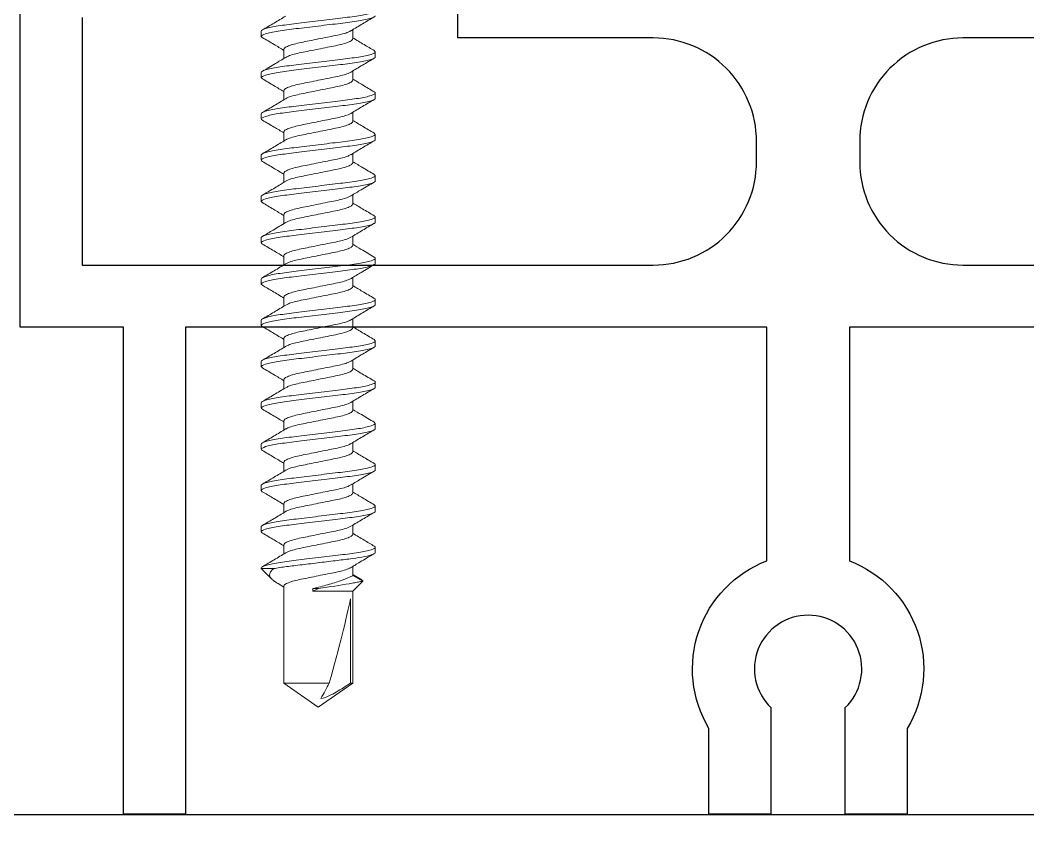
# Model space of a CAD drawing. Extents: x 0 to 79.8, y 0 to 38.2.
# Drawn here: x 9.63 to 10.85, y 28.57 to 29.567 of the extents above; entities that cross this region are included whole.
import ezdxf

# ---------------------------------------------------------------- set-up
doc = ezdxf.new("R2010")
doc.units = 0
doc.header["$MEASUREMENT"] = 0
doc.linetypes.add('SLD-Solid', pattern=[0])
doc.layers.get('0').update_dxf_attribs({"linetype": 'CONTINUOUS'})
for name, color, linetype in [('DIM', 4, 'CONTINUOUS'), ('SILL-PAN', 7, 'CONTINUOUS'), ('TEXT', 7, 'CONTINUOUS')]:
    doc.layers.add(name, color=color, linetype=linetype)

# ---------------------------------------------------------------- blocks, each defined once
blk = doc.blocks.new('3774-TRACK_SUPPORT')
at = {"layer": 'TEXT'}
for points in [[(0.424, -0.276), (0.1875, -0.276, 0.414214), (0.0625, -0.401), (0.0625, -0.426, 0.414214), (0.1875, -0.551), (0.879, -0.551)], [(0.754, -0.626), (0.05, -0.626), (0.05, -0.9092, -0.466721), (0.12, -1.1121), (0.12, -1.216), (0.045, -1.216), (0.045, -1.0869, 2.486759), (-0.045, -1.0869), (-0.045, -1.216), (-0.12, -1.216), (-0.12, -1.1121, -0.466721), (-0.05, -0.9092), (-0.05, -0.626), (-0.754, -0.626), (-0.754, -1.216), (-0.829, -1.216), (-0.829, -0.626), (-0.954, -0.626), (-0.954, -0.176)], [(-0.879, -0.251), (-0.879, -0.551), (-0.1875, -0.551, 0.414214), (-0.0625, -0.426), (-0.0625, -0.401, 0.414214), (-0.1875, -0.276), (-0.424, -0.276), (-0.424, -0.176)]]:
    blk.add_lwpolyline(points, format="xyb", dxfattribs=at)
blk = doc.blocks.new('25559')
at = {"color": 7, "linetype": 'SLD-Solid', "lineweight": 15}
for p, q in [((0.2062, 0.069), (0.2048, 0.0678)), ((0.2062, 0.069), (0.2125, 0.069)), ((0.2562, 0.069), (0.2625, 0.069)), ((0.3062, 0.069), (0.3048, 0.0677)), ((0.3062, 0.069), (0.3125, 0.069)), ((0.3562, 0.069), (0.3548, 0.0677)), ((0.3562, 0.069), (0.3625, 0.069)), ((0.4062, 0.069), (0.4125, 0.069)), ((0.4562, 0.069), (0.4625, 0.069)), ((0.5062, 0.069), (0.5125, 0.069)), ((0.5562, 0.069), (0.5548, 0.0678)), ((0.5562, 0.069), (0.5625, 0.069)), ((0.6062, 0.069), (0.6125, 0.069)), ((0.6562, 0.069), (0.6548, 0.0677)), ((0.6562, 0.069), (0.6625, 0.069)), ((0.7062, 0.069), (0.7125, 0.069)), ((0.7562, 0.069), (0.7548, 0.0677)), ((0.7562, 0.069), (0.7625, 0.069)), ((0.8062, 0.069), (0.8125, 0.069)), ((0.8458, 0.0525), (0.8393, 0.0417)), ((0.8474, 0.0537), (0.8405, 0.0417)), ((0.8594, 0.0417), (0.8474, 0.0537)), ((0.1905, 0.0417), (0.1795, 0.0417)), ((0.2405, 0.0417), (0.2295, 0.0417)), ((0.2905, 0.0417), (0.2795, 0.0417)), ((0.3405, 0.0417), (0.3295, 0.0417)), ((0.3905, 0.0417), (0.3795, 0.0417)), ((0.4405, 0.0417), (0.4295, 0.0417)), ((0.4905, 0.0417), (0.4795, 0.0417)), ((0.5405, 0.0417), (0.5295, 0.0417)), ((0.5905, 0.0417), (0.5795, 0.0417)), ((0.6405, 0.0417), (0.6295, 0.0417)), ((0.6905, 0.0417), (0.6795, 0.0417)), ((0.7405, 0.0417), (0.7295, 0.0417)), ((0.7905, 0.0417), (0.7795, 0.0417)), ((0.8405, 0.0417), (0.8294, 0.0417)), ((0.9708, 0.0417), (0.8594, 0.0417)), ((0.8594, -0.0065), (0.8594, 0.0417)), ((0.8688, 0.0389), (0.9708, 0.0389)), ((1, 0), (0.9708, 0.0417)), ((0.9708, 0.0389), (0.9708, 0.0417)), ((0.9708, -0.0417), (0.9708, 0.0132)), ((0.8562, -0.0065), (0.8562, 0.0003)), ((0.9708, -0.0417), (1, 0)), ((0.8594, -0.0065), (0.8562, -0.0065)), ((0.2033, -0.0417), (0.2143, -0.0417)), ((0.2532, -0.0417), (0.2643, -0.0417)), ((0.3032, -0.0417), (0.3143, -0.0417)), ((0.3532, -0.0417), (0.3643, -0.0417)), ((0.4032, -0.0417), (0.4143, -0.0417)), ((0.4532, -0.0417), (0.4643, -0.0417)), ((0.5032, -0.0417), (0.5143, -0.0417)), ((0.5532, -0.0417), (0.5643, -0.0417)), ((0.6032, -0.0417), (0.6143, -0.0417)), ((0.6532, -0.0417), (0.6643, -0.0417)), ((0.7032, -0.0417), (0.7143, -0.0417)), ((0.7532, -0.0417), (0.7643, -0.0417)), ((0.8032, -0.0417), (0.8143, -0.0417)), ((0.8503, -0.0487), (0.8545, -0.0417)), ((0.8532, -0.0417), (0.9708, -0.0417)), ((0.8321, -0.054), (0.8321, -0.069)), ((0.8321, -0.069), (0.8449, -0.0562)), ((0.1875, -0.069), (0.1812, -0.069)), ((0.1889, -0.0678), (0.1875, -0.069)), ((0.2375, -0.069), (0.2312, -0.069)), ((0.2389, -0.0677), (0.2375, -0.069)), ((0.2875, -0.069), (0.2812, -0.069)), ((0.3375, -0.069), (0.3312, -0.069)), ((0.3875, -0.069), (0.3812, -0.069)), ((0.3889, -0.0677), (0.3875, -0.069)), ((0.4375, -0.069), (0.4312, -0.069)), ((0.4875, -0.069), (0.4812, -0.069)), ((0.5375, -0.069), (0.5312, -0.069)), ((0.5389, -0.0678), (0.5375, -0.069)), ((0.5875, -0.069), (0.5812, -0.069)), ((0.5889, -0.0677), (0.5875, -0.069)), ((0.6375, -0.069), (0.6312, -0.069)), ((0.6875, -0.069), (0.6812, -0.069)), ((0.7375, -0.069), (0.7312, -0.069)), ((0.7389, -0.0678), (0.7375, -0.069)), ((0.7875, -0.069), (0.7812, -0.069)), ((0.8321, -0.069), (0.8312, -0.069))]:
    blk.add_line(p, q, dxfattribs=at)
blk.add_ellipse((0.9907, 0), major_axis=(0.143, -0.0411), ratio=0.048755, start_param=1.724549, end_param=2.605956, dxfattribs=at)
for points, knots in [([(0.1812, -0.069), (0.1803, -0.069), (0.1793, -0.0673), (0.1771, -0.0603), (0.1759, -0.055), (0.1744, -0.0453), (0.1739, -0.0418), (0.1729, -0.0345), (0.1725, -0.0308), (0.171, -0.0185), (0.1699, -0.0092), (0.1676, 0.0092), (0.1665, 0.0185), (0.165, 0.0308), (0.1646, 0.0345), (0.1636, 0.0418), (0.1631, 0.0453), (0.1616, 0.055), (0.1604, 0.0603), (0.1582, 0.0673), (0.1572, 0.069), (0.1562, 0.069)], [0, 0, 0, 0, 0.125, 0.125, 0.25, 0.25, 0.3125, 0.3125, 0.375, 0.375, 0.5, 0.5, 0.625, 0.625, 0.6875, 0.6875, 0.75, 0.75, 0.875, 0.875, 1, 1, 1, 1]), ([(0.1875, -0.069), (0.1866, -0.069), (0.1855, -0.0673), (0.1833, -0.0603), (0.1822, -0.055), (0.1806, -0.0453), (0.1801, -0.0418), (0.1792, -0.0345), (0.1787, -0.0308), (0.1772, -0.0185), (0.1761, -0.0092), (0.1739, 0.0092), (0.1728, 0.0185), (0.1713, 0.0308), (0.1708, 0.0345), (0.1699, 0.0418), (0.1694, 0.0453), (0.1678, 0.055), (0.1667, 0.0603), (0.1645, 0.0673), (0.1634, 0.069), (0.1625, 0.069)], [0, 0, 0, 0, 0.125, 0.125, 0.25, 0.25, 0.3125, 0.3125, 0.375, 0.375, 0.5, 0.5, 0.625, 0.625, 0.6875, 0.6875, 0.75, 0.75, 0.875, 0.875, 1, 1, 1, 1]), ([(0.1807, 0.0397), (0.1779, 0.0443), (0.1722, 0.0537), (0.1667, 0.063), (0.1639, 0.0678)], [0, 0, 0, 0, 0.497584, 1, 1, 1, 1]), ([(0.2048, 0.0678), (0.2024, 0.0636), (0.1973, 0.0549), (0.192, 0.0463), (0.1893, 0.0417)], [0, 0, 0, 0, 0.473411, 1, 1, 1, 1]), ([(0.2312, -0.069), (0.2303, -0.069), (0.2293, -0.0673), (0.2271, -0.0603), (0.2259, -0.055), (0.2244, -0.0453), (0.2239, -0.0418), (0.2229, -0.0345), (0.2225, -0.0308), (0.221, -0.0185), (0.2199, -0.0092), (0.2176, 0.0092), (0.2165, 0.0185), (0.215, 0.0308), (0.2146, 0.0345), (0.2136, 0.0418), (0.2131, 0.0453), (0.2116, 0.055), (0.2104, 0.0603), (0.2082, 0.0673), (0.2072, 0.069), (0.2062, 0.069)], [0, 0, 0, 0, 0.125, 0.125, 0.25, 0.25, 0.3125, 0.3125, 0.375, 0.375, 0.5, 0.5, 0.625, 0.625, 0.6875, 0.6875, 0.75, 0.75, 0.875, 0.875, 1, 1, 1, 1]), ([(0.2375, -0.069), (0.2366, -0.069), (0.2355, -0.0673), (0.2333, -0.0603), (0.2322, -0.055), (0.2306, -0.0453), (0.2301, -0.0418), (0.2292, -0.0345), (0.2287, -0.0308), (0.2272, -0.0185), (0.2261, -0.0092), (0.2239, 0.0092), (0.2228, 0.0185), (0.2213, 0.0308), (0.2208, 0.0345), (0.2199, 0.0418), (0.2194, 0.0453), (0.2178, 0.055), (0.2167, 0.0603), (0.2145, 0.0673), (0.2134, 0.069), (0.2125, 0.069)], [0, 0, 0, 0, 0.125, 0.125, 0.25, 0.25, 0.3125, 0.3125, 0.375, 0.375, 0.5, 0.5, 0.625, 0.625, 0.6875, 0.6875, 0.75, 0.75, 0.875, 0.875, 1, 1, 1, 1]), ([(0.2307, 0.0396), (0.2279, 0.0442), (0.2223, 0.0536), (0.2167, 0.063), (0.2139, 0.0678)], [0, 0, 0, 0, 0.497176, 1, 1, 1, 1]), ([(0.2548, 0.0677), (0.252, 0.063), (0.2469, 0.0543), (0.2417, 0.0457), (0.2393, 0.0417)], [0, 0, 0, 0, 0.544096, 1, 1, 1, 1]), ([(0.2562, 0.069), (0.2558, 0.069), (0.2553, 0.069), (0.2548, 0.0677), (0.2548, 0.0677)], [0, 0, 0, 0, 0.980805, 1, 1, 1, 1]), ([(0.2812, -0.069), (0.2803, -0.069), (0.2793, -0.0673), (0.2771, -0.0603), (0.2759, -0.055), (0.2744, -0.0453), (0.2739, -0.0418), (0.2729, -0.0345), (0.2725, -0.0308), (0.271, -0.0185), (0.2699, -0.0092), (0.2676, 0.0092), (0.2665, 0.0185), (0.265, 0.0308), (0.2646, 0.0345), (0.2636, 0.0418), (0.2631, 0.0453), (0.2616, 0.055), (0.2604, 0.0603), (0.2582, 0.0673), (0.2572, 0.069), (0.2562, 0.069)], [0, 0, 0, 0, 0.125, 0.125, 0.25, 0.25, 0.3125, 0.3125, 0.375, 0.375, 0.5, 0.5, 0.625, 0.625, 0.6875, 0.6875, 0.75, 0.75, 0.875, 0.875, 1, 1, 1, 1]), ([(0.2875, -0.069), (0.2866, -0.069), (0.2855, -0.0673), (0.2833, -0.0603), (0.2822, -0.055), (0.2806, -0.0453), (0.2801, -0.0418), (0.2792, -0.0345), (0.2787, -0.0308), (0.2772, -0.0185), (0.2761, -0.0092), (0.2739, 0.0092), (0.2728, 0.0185), (0.2713, 0.0308), (0.2708, 0.0345), (0.2699, 0.0418), (0.2694, 0.0453), (0.2678, 0.055), (0.2667, 0.0603), (0.2645, 0.0673), (0.2634, 0.069), (0.2625, 0.069)], [0, 0, 0, 0, 0.125, 0.125, 0.25, 0.25, 0.3125, 0.3125, 0.375, 0.375, 0.5, 0.5, 0.625, 0.625, 0.6875, 0.6875, 0.75, 0.75, 0.875, 0.875, 1, 1, 1, 1]), ([(0.2808, 0.0395), (0.278, 0.0442), (0.2723, 0.0535), (0.2668, 0.063), (0.264, 0.0677)], [0, 0, 0, 0, 0.497089, 1, 1, 1, 1]), ([(0.3048, 0.0677), (0.302, 0.063), (0.2969, 0.0543), (0.2917, 0.0457), (0.2893, 0.0417)], [0, 0, 0, 0, 0.5454253, 1, 1, 1, 1]), ([(0.3312, -0.069), (0.3303, -0.069), (0.3293, -0.0673), (0.3271, -0.0603), (0.3259, -0.055), (0.3244, -0.0453), (0.3239, -0.0418), (0.3229, -0.0345), (0.3225, -0.0308), (0.321, -0.0185), (0.3199, -0.0092), (0.3176, 0.0092), (0.3165, 0.0185), (0.315, 0.0308), (0.3146, 0.0345), (0.3136, 0.0418), (0.3131, 0.0453), (0.3116, 0.055), (0.3104, 0.0603), (0.3082, 0.0673), (0.3072, 0.069), (0.3062, 0.069)], [0, 0, 0, 0, 0.125, 0.125, 0.25, 0.25, 0.3125, 0.3125, 0.375, 0.375, 0.5, 0.5, 0.625, 0.625, 0.6875, 0.6875, 0.75, 0.75, 0.875, 0.875, 1, 1, 1, 1]), ([(0.3375, -0.069), (0.3366, -0.069), (0.3355, -0.0673), (0.3333, -0.0603), (0.3322, -0.055), (0.3306, -0.0453), (0.3301, -0.0418), (0.3292, -0.0345), (0.3287, -0.0308), (0.3272, -0.0185), (0.3261, -0.0092), (0.3239, 0.0092), (0.3228, 0.0185), (0.3213, 0.0308), (0.3208, 0.0345), (0.3199, 0.0418), (0.3194, 0.0453), (0.3178, 0.055), (0.3167, 0.0603), (0.3145, 0.0673), (0.3134, 0.069), (0.3125, 0.069)], [0, 0, 0, 0, 0.125, 0.125, 0.25, 0.25, 0.3125, 0.3125, 0.375, 0.375, 0.5, 0.5, 0.625, 0.625, 0.6875, 0.6875, 0.75, 0.75, 0.875, 0.875, 1, 1, 1, 1]), ([(0.3308, 0.0396), (0.3279, 0.0442), (0.3223, 0.0535), (0.3168, 0.063), (0.314, 0.0677)], [0, 0, 0, 0, 0.497384, 1, 1, 1, 1]), ([(0.3548, 0.0678), (0.352, 0.063), (0.3469, 0.0543), (0.3417, 0.0457), (0.3393, 0.0417)], [0, 0, 0, 0, 0.541562, 1, 1, 1, 1]), ([(0.3812, -0.069), (0.3803, -0.069), (0.3793, -0.0673), (0.3771, -0.0603), (0.3759, -0.055), (0.3744, -0.0453), (0.3739, -0.0418), (0.3729, -0.0345), (0.3725, -0.0308), (0.371, -0.0185), (0.3699, -0.0092), (0.3676, 0.0092), (0.3665, 0.0185), (0.365, 0.0308), (0.3646, 0.0345), (0.3636, 0.0418), (0.3631, 0.0453), (0.3616, 0.055), (0.3604, 0.0603), (0.3582, 0.0673), (0.3572, 0.069), (0.3562, 0.069)], [0, 0, 0, 0, 0.125, 0.125, 0.25, 0.25, 0.3125, 0.3125, 0.375, 0.375, 0.5, 0.5, 0.625, 0.625, 0.6875, 0.6875, 0.75, 0.75, 0.875, 0.875, 1, 1, 1, 1]), ([(0.3875, -0.069), (0.3866, -0.069), (0.3855, -0.0673), (0.3833, -0.0603), (0.3822, -0.055), (0.3806, -0.0453), (0.3801, -0.0418), (0.3792, -0.0345), (0.3787, -0.0308), (0.3772, -0.0185), (0.3761, -0.0092), (0.3739, 0.0092), (0.3728, 0.0185), (0.3713, 0.0308), (0.3708, 0.0345), (0.3699, 0.0418), (0.3694, 0.0453), (0.3678, 0.055), (0.3667, 0.0603), (0.3645, 0.0673), (0.3634, 0.069), (0.3625, 0.069)], [0, 0, 0, 0, 0.125, 0.125, 0.25, 0.25, 0.3125, 0.3125, 0.375, 0.375, 0.5, 0.5, 0.625, 0.625, 0.6875, 0.6875, 0.75, 0.75, 0.875, 0.875, 1, 1, 1, 1]), ([(0.3807, 0.0396), (0.3782, 0.0437), (0.3726, 0.053), (0.3671, 0.0625), (0.364, 0.0677)], [0, 0, 0, 0, 0.438718, 1, 1, 1, 1]), ([(0.4048, 0.0677), (0.402, 0.063), (0.3969, 0.0543), (0.3917, 0.0456), (0.3893, 0.0417)], [0, 0, 0, 0, 0.545773, 1, 1, 1, 1]), ([(0.4062, 0.069), (0.4058, 0.069), (0.4053, 0.069), (0.4048, 0.0677), (0.4048, 0.0677)], [0, 0, 0, 0, 0.99403, 1, 1, 1, 1]), ([(0.4312, -0.069), (0.4303, -0.069), (0.4293, -0.0673), (0.4271, -0.0603), (0.4259, -0.055), (0.4244, -0.0453), (0.4239, -0.0418), (0.4229, -0.0345), (0.4225, -0.0308), (0.421, -0.0185), (0.4199, -0.0092), (0.4176, 0.0092), (0.4165, 0.0185), (0.415, 0.0308), (0.4146, 0.0345), (0.4136, 0.0418), (0.4131, 0.0453), (0.4116, 0.055), (0.4104, 0.0603), (0.4082, 0.0673), (0.4072, 0.069), (0.4062, 0.069)], [0, 0, 0, 0, 0.125, 0.125, 0.25, 0.25, 0.3125, 0.3125, 0.375, 0.375, 0.5, 0.5, 0.625, 0.625, 0.6875, 0.6875, 0.75, 0.75, 0.875, 0.875, 1, 1, 1, 1]), ([(0.4375, -0.069), (0.4366, -0.069), (0.4355, -0.0673), (0.4333, -0.0603), (0.4322, -0.055), (0.4306, -0.0453), (0.4301, -0.0418), (0.4292, -0.0345), (0.4287, -0.0308), (0.4272, -0.0185), (0.4261, -0.0092), (0.4239, 0.0092), (0.4228, 0.0185), (0.4213, 0.0308), (0.4208, 0.0345), (0.4199, 0.0418), (0.4194, 0.0453), (0.4178, 0.055), (0.4167, 0.0603), (0.4145, 0.0673), (0.4134, 0.069), (0.4125, 0.069)], [0, 0, 0, 0, 0.125, 0.125, 0.25, 0.25, 0.3125, 0.3125, 0.375, 0.375, 0.5, 0.5, 0.625, 0.625, 0.6875, 0.6875, 0.75, 0.75, 0.875, 0.875, 1, 1, 1, 1]), ([(0.4308, 0.0395), (0.428, 0.0442), (0.4223, 0.0536), (0.4167, 0.063), (0.4139, 0.0678)], [0, 0, 0, 0, 0.4970233, 1, 1, 1, 1]), ([(0.4548, 0.0677), (0.4517, 0.0624), (0.4466, 0.0537), (0.4413, 0.0451), (0.4393, 0.0417)], [0, 0, 0, 0, 0.6068336, 1, 1, 1, 1]), ([(0.4562, 0.069), (0.4558, 0.069), (0.4553, 0.069), (0.4548, 0.0677), (0.4548, 0.0677)], [0, 0, 0, 0, 0.992352, 1, 1, 1, 1]), ([(0.4812, -0.069), (0.4803, -0.069), (0.4793, -0.0673), (0.4771, -0.0603), (0.4759, -0.055), (0.4744, -0.0453), (0.4739, -0.0418), (0.4729, -0.0345), (0.4725, -0.0308), (0.471, -0.0185), (0.4699, -0.0092), (0.4676, 0.0092), (0.4665, 0.0185), (0.465, 0.0308), (0.4646, 0.0345), (0.4636, 0.0418), (0.4631, 0.0453), (0.4616, 0.055), (0.4604, 0.0603), (0.4582, 0.0673), (0.4572, 0.069), (0.4562, 0.069)], [0, 0, 0, 0, 0.125, 0.125, 0.25, 0.25, 0.3125, 0.3125, 0.375, 0.375, 0.5, 0.5, 0.625, 0.625, 0.6875, 0.6875, 0.75, 0.75, 0.875, 0.875, 1, 1, 1, 1]), ([(0.4875, -0.069), (0.4866, -0.069), (0.4855, -0.0673), (0.4833, -0.0603), (0.4822, -0.055), (0.4806, -0.0453), (0.4801, -0.0418), (0.4792, -0.0345), (0.4787, -0.0308), (0.4772, -0.0185), (0.4761, -0.0092), (0.4739, 0.0092), (0.4728, 0.0185), (0.4713, 0.0308), (0.4708, 0.0345), (0.4699, 0.0418), (0.4694, 0.0453), (0.4678, 0.055), (0.4667, 0.0603), (0.4645, 0.0673), (0.4634, 0.069), (0.4625, 0.069)], [0, 0, 0, 0, 0.125, 0.125, 0.25, 0.25, 0.3125, 0.3125, 0.375, 0.375, 0.5, 0.5, 0.625, 0.625, 0.6875, 0.6875, 0.75, 0.75, 0.875, 0.875, 1, 1, 1, 1]), ([(0.4806, 0.0398), (0.4782, 0.0438), (0.4726, 0.0531), (0.4671, 0.0624), (0.464, 0.0677)], [0, 0, 0, 0, 0.438583, 1, 1, 1, 1]), ([(0.5048, 0.0677), (0.502, 0.063), (0.4969, 0.0543), (0.4917, 0.0456), (0.4893, 0.0417)], [0, 0, 0, 0, 0.545575, 1, 1, 1, 1]), ([(0.5062, 0.069), (0.5058, 0.069), (0.5053, 0.069), (0.5048, 0.0677), (0.5048, 0.0677)], [0, 0, 0, 0, 0.988917, 1, 1, 1, 1]), ([(0.5312, -0.069), (0.5303, -0.069), (0.5293, -0.0673), (0.5271, -0.0603), (0.5259, -0.055), (0.5244, -0.0453), (0.5239, -0.0418), (0.5229, -0.0345), (0.5225, -0.0308), (0.521, -0.0185), (0.5199, -0.0092), (0.5176, 0.0092), (0.5165, 0.0185), (0.515, 0.0308), (0.5146, 0.0345), (0.5136, 0.0418), (0.5131, 0.0453), (0.5116, 0.055), (0.5104, 0.0603), (0.5082, 0.0673), (0.5072, 0.069), (0.5062, 0.069)], [0, 0, 0, 0, 0.125, 0.125, 0.25, 0.25, 0.3125, 0.3125, 0.375, 0.375, 0.5, 0.5, 0.625, 0.625, 0.6875, 0.6875, 0.75, 0.75, 0.875, 0.875, 1, 1, 1, 1]), ([(0.5375, -0.069), (0.5366, -0.069), (0.5355, -0.0673), (0.5333, -0.0603), (0.5322, -0.055), (0.5306, -0.0453), (0.5301, -0.0418), (0.5292, -0.0345), (0.5287, -0.0308), (0.5272, -0.0185), (0.5261, -0.0092), (0.5239, 0.0092), (0.5228, 0.0185), (0.5213, 0.0308), (0.5208, 0.0345), (0.5199, 0.0418), (0.5194, 0.0453), (0.5178, 0.055), (0.5167, 0.0603), (0.5145, 0.0673), (0.5134, 0.069), (0.5125, 0.069)], [0, 0, 0, 0, 0.125, 0.125, 0.25, 0.25, 0.3125, 0.3125, 0.375, 0.375, 0.5, 0.5, 0.625, 0.625, 0.6875, 0.6875, 0.75, 0.75, 0.875, 0.875, 1, 1, 1, 1]), ([(0.5307, 0.0397), (0.5279, 0.0443), (0.5222, 0.0537), (0.5167, 0.063), (0.5139, 0.0678)], [0, 0, 0, 0, 0.4975, 1, 1, 1, 1]), ([(0.5548, 0.0678), (0.552, 0.063), (0.5469, 0.0543), (0.5417, 0.0457), (0.5393, 0.0417)], [0, 0, 0, 0, 0.543159, 1, 1, 1, 1]), ([(0.5812, -0.069), (0.5803, -0.069), (0.5793, -0.0673), (0.5771, -0.0603), (0.5759, -0.055), (0.5744, -0.0453), (0.5739, -0.0418), (0.5729, -0.0345), (0.5725, -0.0308), (0.571, -0.0185), (0.5699, -0.0092), (0.5676, 0.0092), (0.5665, 0.0185), (0.565, 0.0308), (0.5646, 0.0345), (0.5636, 0.0418), (0.5631, 0.0453), (0.5616, 0.055), (0.5604, 0.0603), (0.5582, 0.0673), (0.5572, 0.069), (0.5562, 0.069)], [0, 0, 0, 0, 0.125, 0.125, 0.25, 0.25, 0.3125, 0.3125, 0.375, 0.375, 0.5, 0.5, 0.625, 0.625, 0.6875, 0.6875, 0.75, 0.75, 0.875, 0.875, 1, 1, 1, 1]), ([(0.5875, -0.069), (0.5866, -0.069), (0.5855, -0.0673), (0.5833, -0.0603), (0.5822, -0.055), (0.5806, -0.0453), (0.5801, -0.0418), (0.5792, -0.0345), (0.5787, -0.0308), (0.5772, -0.0185), (0.5761, -0.0092), (0.5739, 0.0092), (0.5728, 0.0185), (0.5713, 0.0308), (0.5708, 0.0345), (0.5699, 0.0418), (0.5694, 0.0453), (0.5678, 0.055), (0.5667, 0.0603), (0.5645, 0.0673), (0.5634, 0.069), (0.5625, 0.069)], [0, 0, 0, 0, 0.125, 0.125, 0.25, 0.25, 0.3125, 0.3125, 0.375, 0.375, 0.5, 0.5, 0.625, 0.625, 0.6875, 0.6875, 0.75, 0.75, 0.875, 0.875, 1, 1, 1, 1]), ([(0.5808, 0.0396), (0.5779, 0.0442), (0.5723, 0.0536), (0.5667, 0.063), (0.5639, 0.0678)], [0, 0, 0, 0, 0.497134, 1, 1, 1, 1]), ([(0.6048, 0.0677), (0.6034, 0.0653), (0.6007, 0.0607), (0.5963, 0.0531), (0.5925, 0.0469), (0.5903, 0.0432), (0.5893, 0.0417)], [0, 0, 0, 0, 0.299941, 0.565966, 0.820653, 1, 1, 1, 1]), ([(0.6062, 0.069), (0.6058, 0.069), (0.6053, 0.069), (0.6048, 0.0677), (0.6048, 0.0677)], [0, 0, 0, 0, 0.978012, 1, 1, 1, 1]), ([(0.6312, -0.069), (0.6303, -0.069), (0.6293, -0.0673), (0.6271, -0.0603), (0.6259, -0.055), (0.6244, -0.0453), (0.6239, -0.0418), (0.6229, -0.0345), (0.6225, -0.0308), (0.621, -0.0185), (0.6199, -0.0092), (0.6176, 0.0092), (0.6165, 0.0185), (0.615, 0.0308), (0.6146, 0.0345), (0.6136, 0.0418), (0.6131, 0.0453), (0.6116, 0.055), (0.6104, 0.0603), (0.6082, 0.0673), (0.6072, 0.069), (0.6062, 0.069)], [0, 0, 0, 0, 0.125, 0.125, 0.25, 0.25, 0.3125, 0.3125, 0.375, 0.375, 0.5, 0.5, 0.625, 0.625, 0.6875, 0.6875, 0.75, 0.75, 0.875, 0.875, 1, 1, 1, 1]), ([(0.6375, -0.069), (0.6366, -0.069), (0.6355, -0.0673), (0.6333, -0.0603), (0.6322, -0.055), (0.6306, -0.0453), (0.6301, -0.0418), (0.6292, -0.0345), (0.6287, -0.0308), (0.6272, -0.0185), (0.6261, -0.0092), (0.6239, 0.0092), (0.6228, 0.0185), (0.6213, 0.0308), (0.6208, 0.0345), (0.6199, 0.0418), (0.6194, 0.0453), (0.6178, 0.055), (0.6167, 0.0603), (0.6145, 0.0673), (0.6134, 0.069), (0.6125, 0.069)], [0, 0, 0, 0, 0.125, 0.125, 0.25, 0.25, 0.3125, 0.3125, 0.375, 0.375, 0.5, 0.5, 0.625, 0.625, 0.6875, 0.6875, 0.75, 0.75, 0.875, 0.875, 1, 1, 1, 1]), ([(0.6308, 0.0395), (0.628, 0.0442), (0.6223, 0.0535), (0.6168, 0.063), (0.614, 0.0677)], [0, 0, 0, 0, 0.497137, 1, 1, 1, 1]), ([(0.6548, 0.0678), (0.6518, 0.0626), (0.6466, 0.0539), (0.6414, 0.0452), (0.6393, 0.0417)], [0, 0, 0, 0, 0.593911, 1, 1, 1, 1]), ([(0.6812, -0.069), (0.6803, -0.069), (0.6793, -0.0673), (0.6771, -0.0603), (0.6759, -0.055), (0.6744, -0.0453), (0.6739, -0.0418), (0.6729, -0.0345), (0.6725, -0.0308), (0.671, -0.0185), (0.6699, -0.0092), (0.6676, 0.0092), (0.6665, 0.0185), (0.665, 0.0308), (0.6646, 0.0345), (0.6636, 0.0418), (0.6631, 0.0453), (0.6616, 0.055), (0.6604, 0.0603), (0.6582, 0.0673), (0.6572, 0.069), (0.6562, 0.069)], [0, 0, 0, 0, 0.125, 0.125, 0.25, 0.25, 0.3125, 0.3125, 0.375, 0.375, 0.5, 0.5, 0.625, 0.625, 0.6875, 0.6875, 0.75, 0.75, 0.875, 0.875, 1, 1, 1, 1]), ([(0.6875, -0.069), (0.6866, -0.069), (0.6855, -0.0673), (0.6833, -0.0603), (0.6822, -0.055), (0.6806, -0.0453), (0.6801, -0.0418), (0.6792, -0.0345), (0.6787, -0.0308), (0.6772, -0.0185), (0.6761, -0.0092), (0.6739, 0.0092), (0.6728, 0.0185), (0.6713, 0.0308), (0.6708, 0.0345), (0.6699, 0.0418), (0.6694, 0.0453), (0.6678, 0.055), (0.6667, 0.0603), (0.6645, 0.0673), (0.6634, 0.069), (0.6625, 0.069)], [0, 0, 0, 0, 0.125, 0.125, 0.25, 0.25, 0.3125, 0.3125, 0.375, 0.375, 0.5, 0.5, 0.625, 0.625, 0.6875, 0.6875, 0.75, 0.75, 0.875, 0.875, 1, 1, 1, 1]), ([(0.6807, 0.0396), (0.6779, 0.0442), (0.6723, 0.0536), (0.6668, 0.063), (0.664, 0.0677)], [0, 0, 0, 0, 0.497403, 1, 1, 1, 1]), ([(0.7048, 0.0677), (0.702, 0.063), (0.6969, 0.0543), (0.6917, 0.0456), (0.6893, 0.0417)], [0, 0, 0, 0, 0.544742, 1, 1, 1, 1]), ([(0.7062, 0.069), (0.7058, 0.069), (0.7053, 0.069), (0.7048, 0.0677), (0.7048, 0.0677)], [0, 0, 0, 0, 0.981212, 1, 1, 1, 1]), ([(0.7312, -0.069), (0.7303, -0.069), (0.7293, -0.0673), (0.7271, -0.0603), (0.7259, -0.055), (0.7244, -0.0453), (0.7239, -0.0418), (0.7229, -0.0345), (0.7225, -0.0308), (0.721, -0.0185), (0.7199, -0.0092), (0.7176, 0.0092), (0.7165, 0.0185), (0.715, 0.0308), (0.7146, 0.0345), (0.7136, 0.0418), (0.7131, 0.0453), (0.7116, 0.055), (0.7104, 0.0603), (0.7082, 0.0673), (0.7072, 0.069), (0.7062, 0.069)], [0, 0, 0, 0, 0.125, 0.125, 0.25, 0.25, 0.3125, 0.3125, 0.375, 0.375, 0.5, 0.5, 0.625, 0.625, 0.6875, 0.6875, 0.75, 0.75, 0.875, 0.875, 1, 1, 1, 1]), ([(0.7375, -0.069), (0.7366, -0.069), (0.7355, -0.0673), (0.7333, -0.0603), (0.7322, -0.055), (0.7306, -0.0453), (0.7301, -0.0418), (0.7292, -0.0345), (0.7287, -0.0308), (0.7272, -0.0185), (0.7261, -0.0092), (0.7239, 0.0092), (0.7228, 0.0185), (0.7213, 0.0308), (0.7208, 0.0345), (0.7199, 0.0418), (0.7194, 0.0453), (0.7178, 0.055), (0.7167, 0.0603), (0.7145, 0.0673), (0.7134, 0.069), (0.7125, 0.069)], [0, 0, 0, 0, 0.125, 0.125, 0.25, 0.25, 0.3125, 0.3125, 0.375, 0.375, 0.5, 0.5, 0.625, 0.625, 0.6875, 0.6875, 0.75, 0.75, 0.875, 0.875, 1, 1, 1, 1]), ([(0.7307, 0.0396), (0.7283, 0.0437), (0.7226, 0.053), (0.7171, 0.0625), (0.7139, 0.0677)], [0, 0, 0, 0, 0.438749, 1, 1, 1, 1]), ([(0.7548, 0.0678), (0.752, 0.063), (0.7469, 0.0543), (0.7417, 0.0457), (0.7393, 0.0417)], [0, 0, 0, 0, 0.544674, 1, 1, 1, 1]), ([(0.7812, -0.069), (0.7803, -0.069), (0.7793, -0.0673), (0.7771, -0.0603), (0.7759, -0.055), (0.7744, -0.0453), (0.7739, -0.0418), (0.7729, -0.0345), (0.7725, -0.0308), (0.771, -0.0185), (0.7699, -0.0092), (0.7676, 0.0092), (0.7665, 0.0185), (0.765, 0.0308), (0.7646, 0.0345), (0.7636, 0.0418), (0.7631, 0.0453), (0.7616, 0.055), (0.7604, 0.0603), (0.7582, 0.0673), (0.7572, 0.069), (0.7562, 0.069)], [0, 0, 0, 0, 0.125, 0.125, 0.25, 0.25, 0.3125, 0.3125, 0.375, 0.375, 0.5, 0.5, 0.625, 0.625, 0.6875, 0.6875, 0.75, 0.75, 0.875, 0.875, 1, 1, 1, 1]), ([(0.7875, -0.069), (0.7866, -0.069), (0.7855, -0.0673), (0.7833, -0.0603), (0.7822, -0.055), (0.7806, -0.0453), (0.7801, -0.0418), (0.7792, -0.0345), (0.7787, -0.0308), (0.7772, -0.0185), (0.7761, -0.0092), (0.7739, 0.0092), (0.7728, 0.0185), (0.7713, 0.0308), (0.7708, 0.0345), (0.7699, 0.0418), (0.7694, 0.0453), (0.7678, 0.055), (0.7667, 0.0603), (0.7645, 0.0673), (0.7634, 0.069), (0.7625, 0.069)], [0, 0, 0, 0, 0.125, 0.125, 0.25, 0.25, 0.3125, 0.3125, 0.375, 0.375, 0.5, 0.5, 0.625, 0.625, 0.6875, 0.6875, 0.75, 0.75, 0.875, 0.875, 1, 1, 1, 1]), ([(0.7808, 0.0395), (0.778, 0.0442), (0.7723, 0.0536), (0.7667, 0.063), (0.764, 0.0677)], [0, 0, 0, 0, 0.497058, 1, 1, 1, 1]), ([(0.8048, 0.0677), (0.8024, 0.0636), (0.7973, 0.0549), (0.7921, 0.0463), (0.7893, 0.0417)], [0, 0, 0, 0, 0.470268, 1, 1, 1, 1]), ([(0.8062, 0.069), (0.8058, 0.069), (0.8053, 0.069), (0.8048, 0.0677), (0.8048, 0.0677)], [0, 0, 0, 0, 0.993451, 1, 1, 1, 1]), ([(0.8312, -0.069), (0.8303, -0.069), (0.8293, -0.0673), (0.8271, -0.0603), (0.8259, -0.055), (0.8244, -0.0453), (0.8239, -0.0418), (0.8229, -0.0345), (0.8225, -0.0308), (0.821, -0.0185), (0.8199, -0.0092), (0.8176, 0.0092), (0.8165, 0.0185), (0.815, 0.0308), (0.8146, 0.0345), (0.8136, 0.0418), (0.8131, 0.0453), (0.8116, 0.055), (0.8104, 0.0603), (0.8082, 0.0673), (0.8072, 0.069), (0.8062, 0.069)], [0, 0, 0, 0, 0.125, 0.125, 0.25, 0.25, 0.3125, 0.3125, 0.375, 0.375, 0.5, 0.5, 0.625, 0.625, 0.6875, 0.6875, 0.75, 0.75, 0.875, 0.875, 1, 1, 1, 1]), ([(0.8321, -0.054), (0.8312, -0.0495), (0.8304, -0.0441), (0.8293, -0.0355), (0.8289, -0.0326), (0.8282, -0.0263), (0.8278, -0.023), (0.8265, -0.0128), (0.8257, -0.0054), (0.8239, 0.0091), (0.823, 0.0163), (0.8214, 0.0296), (0.8207, 0.0356), (0.8192, 0.0468), (0.8183, 0.0519), (0.8166, 0.0604), (0.8157, 0.0637), (0.814, 0.068), (0.8132, 0.069), (0.8125, 0.069)], [0, 0, 0, 0, 0.125, 0.125, 0.1875, 0.1875, 0.25, 0.25, 0.375, 0.375, 0.5, 0.5, 0.625, 0.625, 0.75, 0.75, 0.875, 0.875, 1, 1, 1, 1]), ([(0.8306, 0.0398), (0.8297, 0.0413), (0.8277, 0.0446), (0.8237, 0.0511), (0.8189, 0.0592), (0.8157, 0.0646), (0.814, 0.0677)], [0, 0, 0, 0, 0.1901712, 0.4057969, 0.6676779, 1, 1, 1, 1]), ([(0.8459, 0.0525), (0.8459, 0.0526), (0.8465, 0.0542), (0.847, 0.0539), (0.8474, 0.0537)], [0, 0, 0, 0, 0.089674, 1, 1, 1, 1]), ([(0.8474, 0.0537), (0.8474, 0.0537), (0.8477, 0.0521), (0.8484, 0.0479), (0.8488, 0.0461), (0.8495, 0.042), (0.8499, 0.0397), (0.852, 0.027), (0.8542, 0.0133), (0.8562, 0.0003)], [0, 0, 0, 0, 0.25, 0.25, 0.375, 0.375, 0.5, 0.5, 1, 1, 1, 1]), ([(0.1806, 0.0395), (0.1812, 0.0385), (0.1825, 0.0363), (0.1846, 0.0298), (0.1866, 0.0211), (0.1885, 0.011), (0.1907, 0), (0.193, -0.011), (0.1949, -0.0211), (0.1969, -0.0298), (0.1991, -0.0365), (0.2013, -0.0409), (0.2026, -0.0415), (0.2033, -0.0417)], [0, 0, 0, 0, 0.076238, 0.170331, 0.26099, 0.351649, 0.445743, 0.539836, 0.630495, 0.721154, 0.815248, 0.909341, 1, 1, 1, 1]), ([(0.2131, -0.0394), (0.2125, -0.0385), (0.2112, -0.0362), (0.2091, -0.0298), (0.2072, -0.0211), (0.2052, -0.011), (0.203, 0), (0.2008, 0.011), (0.1988, 0.0211), (0.1969, 0.0298), (0.1947, 0.0365), (0.1925, 0.0409), (0.1911, 0.0415), (0.1905, 0.0417)], [0, 0, 0, 0, 0.073946, 0.168273, 0.259157, 0.350041, 0.444368, 0.538694, 0.629578, 0.720463, 0.814789, 0.909116, 1, 1, 1, 1]), ([(0.2307, 0.0394), (0.2313, 0.0384), (0.2326, 0.0362), (0.2346, 0.0298), (0.2366, 0.0211), (0.2385, 0.011), (0.2407, 0), (0.243, -0.011), (0.2449, -0.0211), (0.2469, -0.0298), (0.2491, -0.0365), (0.2513, -0.0409), (0.2526, -0.0415), (0.2532, -0.0417)], [0, 0, 0, 0, 0.073189, 0.167593, 0.258551, 0.34951, 0.443913, 0.538317, 0.629276, 0.720234, 0.814638, 0.909042, 1, 1, 1, 1]), ([(0.263, -0.0393), (0.2624, -0.0384), (0.2612, -0.0362), (0.2591, -0.0298), (0.2572, -0.0211), (0.2552, -0.011), (0.253, 0), (0.2508, 0.011), (0.2488, 0.0211), (0.2469, 0.0298), (0.2447, 0.0365), (0.2425, 0.0409), (0.2411, 0.0415), (0.2405, 0.0417)], [0, 0, 0, 0, 0.071694, 0.16625, 0.257355, 0.34846, 0.443016, 0.537572, 0.628677, 0.719783, 0.814339, 0.908895, 1, 1, 1, 1]), ([(0.2808, 0.0393), (0.2813, 0.0384), (0.2826, 0.0362), (0.2846, 0.0297), (0.2866, 0.0211), (0.2885, 0.011), (0.2907, 0), (0.293, -0.011), (0.2949, -0.0211), (0.2969, -0.0298), (0.2991, -0.0365), (0.3013, -0.0409), (0.3026, -0.0415), (0.3032, -0.0417)], [0, 0, 0, 0, 0.071245, 0.165847, 0.256996, 0.348145, 0.442747, 0.537349, 0.628498, 0.719647, 0.814249, 0.908851, 1, 1, 1, 1]), ([(0.313, -0.0394), (0.3125, -0.0385), (0.3112, -0.0362), (0.3091, -0.0298), (0.3072, -0.0211), (0.3052, -0.011), (0.303, 0), (0.3008, 0.011), (0.2988, 0.0211), (0.2969, 0.0298), (0.2947, 0.0365), (0.2925, 0.0409), (0.2911, 0.0415), (0.2905, 0.0417)], [0, 0, 0, 0, 0.073637, 0.167995, 0.258909, 0.349824, 0.444182, 0.53854, 0.629455, 0.720369, 0.814727, 0.909086, 1, 1, 1, 1]), ([(0.3307, 0.0394), (0.3313, 0.0384), (0.3326, 0.0362), (0.3346, 0.0298), (0.3366, 0.0211), (0.3385, 0.011), (0.3407, 0), (0.343, -0.011), (0.3449, -0.0211), (0.3469, -0.0298), (0.3491, -0.0365), (0.3513, -0.0409), (0.3526, -0.0415), (0.3532, -0.0417)], [0, 0, 0, 0, 0.072754, 0.167202, 0.258203, 0.349204, 0.443652, 0.538101, 0.629102, 0.720103, 0.814551, 0.908999, 1, 1, 1, 1]), ([(0.3631, -0.0395), (0.3625, -0.0385), (0.3612, -0.0363), (0.3591, -0.0298), (0.3572, -0.0211), (0.3552, -0.011), (0.353, 0), (0.3508, 0.011), (0.3488, 0.0211), (0.3469, 0.0298), (0.3447, 0.0365), (0.3425, 0.0409), (0.3411, 0.0415), (0.3405, 0.0417)], [0, 0, 0, 0, 0.075946, 0.170069, 0.260757, 0.351445, 0.445568, 0.539691, 0.630379, 0.721066, 0.815189, 0.909312, 1, 1, 1, 1]), ([(0.3807, 0.0394), (0.3813, 0.0385), (0.3826, 0.0362), (0.3846, 0.0298), (0.3866, 0.0211), (0.3885, 0.011), (0.3907, 0), (0.393, -0.011), (0.3949, -0.0211), (0.3969, -0.0298), (0.3991, -0.0365), (0.4013, -0.0409), (0.4026, -0.0415), (0.4032, -0.0417)], [0, 0, 0, 0, 0.07394, 0.168268, 0.259152, 0.350037, 0.444364, 0.538691, 0.629576, 0.720461, 0.814788, 0.909115, 1, 1, 1, 1]), ([(0.413, -0.0394), (0.4125, -0.0384), (0.4112, -0.0362), (0.4091, -0.0298), (0.4072, -0.0211), (0.4052, -0.011), (0.403, 0), (0.4008, 0.011), (0.3988, 0.0211), (0.3969, 0.0298), (0.3947, 0.0365), (0.3925, 0.0409), (0.3911, 0.0415), (0.3905, 0.0417)], [0, 0, 0, 0, 0.072938, 0.167367, 0.25835, 0.349333, 0.443763, 0.538192, 0.629175, 0.720158, 0.814587, 0.909017, 1, 1, 1, 1]), ([(0.4308, 0.0393), (0.4313, 0.0384), (0.4326, 0.0362), (0.4346, 0.0297), (0.4366, 0.0211), (0.4385, 0.011), (0.4407, 0), (0.443, -0.011), (0.4449, -0.0211), (0.4469, -0.0298), (0.4491, -0.0365), (0.4513, -0.0409), (0.4526, -0.0415), (0.4532, -0.0417)], [0, 0, 0, 0, 0.071746, 0.166296, 0.257396, 0.348497, 0.443047, 0.537598, 0.628698, 0.719798, 0.814349, 0.9089, 1, 1, 1, 1]), ([(0.463, -0.0394), (0.4625, -0.0384), (0.4612, -0.0362), (0.4591, -0.0298), (0.4572, -0.0211), (0.4552, -0.011), (0.453, 0), (0.4508, 0.011), (0.4488, 0.0211), (0.4469, 0.0298), (0.4447, 0.0365), (0.4425, 0.0409), (0.4411, 0.0415), (0.4405, 0.0417)], [0, 0, 0, 0, 0.072679, 0.167134, 0.258143, 0.349151, 0.443607, 0.538063, 0.629071, 0.72008, 0.814536, 0.908991, 1, 1, 1, 1]), ([(0.4806, 0.0396), (0.4812, 0.0386), (0.4825, 0.0363), (0.4846, 0.0298), (0.4866, 0.0211), (0.4885, 0.011), (0.4907, 0), (0.493, -0.011), (0.4949, -0.0211), (0.4969, -0.0298), (0.4991, -0.0365), (0.5013, -0.0409), (0.5026, -0.0415), (0.5032, -0.0417)], [0, 0, 0, 0, 0.077477, 0.171444, 0.261982, 0.352519, 0.446486, 0.540453, 0.630991, 0.721528, 0.815495, 0.909462, 1, 1, 1, 1]), ([(0.513, -0.0393), (0.5125, -0.0384), (0.5112, -0.0362), (0.5091, -0.0298), (0.5072, -0.0211), (0.5052, -0.011), (0.503, 0), (0.5008, 0.011), (0.4988, 0.0211), (0.4969, 0.0298), (0.4947, 0.0365), (0.4925, 0.0409), (0.4911, 0.0415), (0.4905, 0.0417)], [0, 0, 0, 0, 0.07205, 0.16657, 0.25764, 0.34871, 0.44323, 0.53775, 0.62882, 0.71989, 0.81441, 0.90893, 1, 1, 1, 1]), ([(0.5307, 0.0395), (0.5312, 0.0385), (0.5326, 0.0363), (0.5346, 0.0298), (0.5366, 0.0211), (0.5385, 0.011), (0.5407, 0), (0.543, -0.011), (0.5449, -0.0211), (0.5469, -0.0298), (0.5491, -0.0365), (0.5513, -0.0409), (0.5526, -0.0415), (0.5532, -0.0417)], [0, 0, 0, 0, 0.075758, 0.1699, 0.260606, 0.351313, 0.445455, 0.539597, 0.630303, 0.721009, 0.815152, 0.909294, 1, 1, 1, 1]), ([(0.5631, -0.0396), (0.5625, -0.0386), (0.5612, -0.0363), (0.5591, -0.0298), (0.5572, -0.0211), (0.5552, -0.011), (0.553, 0), (0.5508, 0.011), (0.5488, 0.0211), (0.5469, 0.0298), (0.5447, 0.0365), (0.5425, 0.0409), (0.5411, 0.0415), (0.5405, 0.0417)], [0, 0, 0, 0, 0.076547, 0.170609, 0.261238, 0.351867, 0.445929, 0.53999, 0.630619, 0.721248, 0.81531, 0.909371, 1, 1, 1, 1]), ([(0.5807, 0.0394), (0.5813, 0.0384), (0.5826, 0.0362), (0.5846, 0.0298), (0.5866, 0.0211), (0.5885, 0.011), (0.5907, 0), (0.593, -0.011), (0.5949, -0.0211), (0.5969, -0.0298), (0.5991, -0.0365), (0.6013, -0.0409), (0.6026, -0.0415), (0.6032, -0.0417)], [0, 0, 0, 0, 0.072707, 0.16716, 0.258166, 0.349171, 0.443624, 0.538077, 0.629083, 0.720089, 0.814541, 0.908994, 1, 1, 1, 1]), ([(0.613, -0.0393), (0.6124, -0.0384), (0.6112, -0.0362), (0.6091, -0.0298), (0.6072, -0.0211), (0.6052, -0.011), (0.603, 0), (0.6008, 0.011), (0.5988, 0.0211), (0.5969, 0.0298), (0.5947, 0.0365), (0.5925, 0.0409), (0.5911, 0.0415), (0.5905, 0.0417)], [0, 0, 0, 0, 0.071493, 0.166069, 0.257194, 0.348319, 0.442896, 0.537472, 0.628597, 0.719722, 0.814299, 0.908875, 1, 1, 1, 1]), ([(0.6308, 0.0393), (0.6313, 0.0384), (0.6326, 0.0362), (0.6346, 0.0297), (0.6366, 0.0211), (0.6385, 0.011), (0.6407, 0), (0.643, -0.011), (0.6449, -0.0211), (0.6469, -0.0298), (0.6491, -0.0365), (0.6513, -0.0409), (0.6526, -0.0415), (0.6532, -0.0417)], [0, 0, 0, 0, 0.071416, 0.166001, 0.257133, 0.348265, 0.44285, 0.537434, 0.628567, 0.719699, 0.814283, 0.908868, 1, 1, 1, 1]), ([(0.663, -0.0394), (0.6625, -0.0385), (0.6612, -0.0362), (0.6591, -0.0298), (0.6572, -0.0211), (0.6552, -0.011), (0.653, 0), (0.6508, 0.011), (0.6488, 0.0211), (0.6469, 0.0298), (0.6447, 0.0365), (0.6425, 0.0409), (0.6411, 0.0415), (0.6405, 0.0417)], [0, 0, 0, 0, 0.073737, 0.168085, 0.258989, 0.349894, 0.444242, 0.53859, 0.629495, 0.720399, 0.814747, 0.909095, 1, 1, 1, 1]), ([(0.6807, 0.0394), (0.6813, 0.0384), (0.6826, 0.0362), (0.6846, 0.0298), (0.6866, 0.0211), (0.6885, 0.011), (0.6907, 0), (0.693, -0.011), (0.6949, -0.0211), (0.6969, -0.0298), (0.6991, -0.0365), (0.7013, -0.0409), (0.7026, -0.0415), (0.7032, -0.0417)], [0, 0, 0, 0, 0.073077, 0.167492, 0.258462, 0.349431, 0.443846, 0.538261, 0.629231, 0.7202, 0.814615, 0.909031, 1, 1, 1, 1]), ([(0.713, -0.0393), (0.7124, -0.0384), (0.7112, -0.0362), (0.7091, -0.0298), (0.7072, -0.0211), (0.7052, -0.011), (0.703, 0), (0.7008, 0.011), (0.6988, 0.0211), (0.6969, 0.0298), (0.6947, 0.0365), (0.6925, 0.0409), (0.6911, 0.0415), (0.6905, 0.0417)], [0, 0, 0, 0, 0.071238, 0.16584, 0.25699, 0.34814, 0.442743, 0.537345, 0.628495, 0.719645, 0.814248, 0.90885, 1, 1, 1, 1]), ([(0.7307, 0.0394), (0.7313, 0.0385), (0.7326, 0.0362), (0.7346, 0.0298), (0.7366, 0.0211), (0.7385, 0.011), (0.7407, 0), (0.743, -0.011), (0.7449, -0.0211), (0.7469, -0.0298), (0.7491, -0.0365), (0.7513, -0.0409), (0.7526, -0.0415), (0.7532, -0.0417)], [0, 0, 0, 0, 0.073684, 0.168037, 0.258947, 0.349857, 0.44421, 0.538564, 0.629474, 0.720383, 0.814737, 0.90909, 1, 1, 1, 1]), ([(0.7631, -0.0395), (0.7625, -0.0385), (0.7612, -0.0363), (0.7591, -0.0298), (0.7572, -0.0211), (0.7552, -0.011), (0.753, 0), (0.7508, 0.011), (0.7488, 0.0211), (0.7469, 0.0298), (0.7447, 0.0365), (0.7425, 0.0409), (0.7411, 0.0415), (0.7405, 0.0417)], [0, 0, 0, 0, 0.0748562, 0.1690902, 0.259885, 0.3506798, 0.4449137, 0.5391477, 0.6299425, 0.7207373, 0.8149712, 0.9092052, 1, 1, 1, 1]), ([(0.7808, 0.0393), (0.7813, 0.0384), (0.7826, 0.0362), (0.7846, 0.0297), (0.7866, 0.0211), (0.7885, 0.011), (0.7907, 0), (0.793, -0.011), (0.7949, -0.0211), (0.7969, -0.0298), (0.7991, -0.0365), (0.8013, -0.0409), (0.8026, -0.0415), (0.8032, -0.0417)], [0, 0, 0, 0, 0.071394, 0.165981, 0.257115, 0.34825, 0.442836, 0.537423, 0.628558, 0.719692, 0.814279, 0.908865, 1, 1, 1, 1]), ([(0.813, -0.0393), (0.8124, -0.0384), (0.8112, -0.0362), (0.8091, -0.0298), (0.8072, -0.0211), (0.8052, -0.011), (0.803, 0), (0.8008, 0.011), (0.7988, 0.0211), (0.7969, 0.0298), (0.7947, 0.0365), (0.7925, 0.0409), (0.7911, 0.0415), (0.7905, 0.0417)], [0, 0, 0, 0, 0.0713374, 0.1659298, 0.2570699, 0.3482101, 0.4428025, 0.5373948, 0.628535, 0.7196751, 0.8142675, 0.9088599, 1, 1, 1, 1]), ([(0.8306, 0.0395), (0.8312, 0.0385), (0.8325, 0.0363), (0.8346, 0.0298), (0.8366, 0.0211), (0.8385, 0.011), (0.8407, 0), (0.843, -0.011), (0.8449, -0.0211), (0.8469, -0.0298), (0.8491, -0.0365), (0.8513, -0.0409), (0.8526, -0.0415), (0.8532, -0.0417)], [0, 0, 0, 0, 0.0759686, 0.1700892, 0.2607749, 0.3514605, 0.4455811, 0.5397018, 0.6303874, 0.7210731, 0.8151937, 0.9093144, 1, 1, 1, 1]), ([(0.8562, -0.0065), (0.8548, -0.0005), (0.8533, 0.0056), (0.8501, 0.017), (0.8484, 0.0224), (0.8452, 0.0314), (0.8436, 0.0352), (0.8413, 0.0403), (0.8405, 0.0417), (0.8405, 0.0417)], [0, 0, 0, 0, 0.25, 0.25, 0.5, 0.5, 0.75, 0.75, 1, 1, 1, 1]), ([(0.9893, 0.0032), (0.9888, 0.0066), (0.9876, 0.0097), (0.9848, 0.0159), (0.9832, 0.0189), (0.9781, 0.0276), (0.9745, 0.0333), (0.9708, 0.0389)], [0, 0, 0, 0, 0.25, 0.25, 0.5, 0.5, 1, 1, 1, 1]), ([(0.163, -0.0395), (0.1658, -0.0442), (0.1714, -0.0535), (0.177, -0.063), (0.1798, -0.0677)], [0, 0, 0, 0, 0.497144, 1, 1, 1, 1]), ([(0.1889, -0.0678), (0.1917, -0.063), (0.1968, -0.0543), (0.2021, -0.0457), (0.2045, -0.0417)], [0, 0, 0, 0, 0.54272, 1, 1, 1, 1]), ([(0.213, -0.0396), (0.2155, -0.0437), (0.2211, -0.053), (0.2267, -0.0624), (0.2298, -0.0677)], [0, 0, 0, 0, 0.43871, 1, 1, 1, 1]), ([(0.2389, -0.0677), (0.2417, -0.063), (0.2469, -0.0543), (0.2521, -0.0457), (0.2545, -0.0417)], [0, 0, 0, 0, 0.5452236, 1, 1, 1, 1]), ([(0.263, -0.0395), (0.2658, -0.0442), (0.2714, -0.0535), (0.277, -0.063), (0.2798, -0.0677)], [0, 0, 0, 0, 0.4972086, 1, 1, 1, 1]), ([(0.289, -0.0677), (0.2918, -0.063), (0.2969, -0.0543), (0.3021, -0.0456), (0.3045, -0.0417)], [0, 0, 0, 0, 0.545165, 1, 1, 1, 1]), ([(0.313, -0.0396), (0.3158, -0.0443), (0.3215, -0.0536), (0.327, -0.063), (0.3298, -0.0678)], [0, 0, 0, 0, 0.4972292, 1, 1, 1, 1]), ([(0.339, -0.0677), (0.3418, -0.063), (0.3469, -0.0543), (0.3521, -0.0457), (0.3545, -0.0417)], [0, 0, 0, 0, 0.543547, 1, 1, 1, 1]), ([(0.3631, -0.0398), (0.364, -0.0413), (0.366, -0.0445), (0.37, -0.0509), (0.3748, -0.0592), (0.378, -0.0646), (0.3798, -0.0677)], [0, 0, 0, 0, 0.188833, 0.40295, 0.664767, 1, 1, 1, 1]), ([(0.3889, -0.0678), (0.3916, -0.0633), (0.3967, -0.0546), (0.4019, -0.0459), (0.4045, -0.0417)], [0, 0, 0, 0, 0.5147178, 1, 1, 1, 1]), ([(0.413, -0.0396), (0.416, -0.0446), (0.4217, -0.054), (0.4272, -0.0634), (0.4298, -0.0678)], [0, 0, 0, 0, 0.536416, 1, 1, 1, 1]), ([(0.439, -0.0677), (0.4418, -0.063), (0.4469, -0.0543), (0.4521, -0.0456), (0.4545, -0.0417)], [0, 0, 0, 0, 0.545775, 1, 1, 1, 1]), ([(0.463, -0.0396), (0.4658, -0.0442), (0.4714, -0.0535), (0.477, -0.063), (0.4798, -0.0677)], [0, 0, 0, 0, 0.4973796, 1, 1, 1, 1]), ([(0.489, -0.0677), (0.4914, -0.0636), (0.4965, -0.0549), (0.5017, -0.0463), (0.5045, -0.0417)], [0, 0, 0, 0, 0.470247, 1, 1, 1, 1]), ([(0.513, -0.0395), (0.5158, -0.0442), (0.5215, -0.0536), (0.527, -0.063), (0.5298, -0.0677)], [0, 0, 0, 0, 0.497098, 1, 1, 1, 1]), ([(0.5389, -0.0678), (0.5417, -0.063), (0.5468, -0.0543), (0.5521, -0.0457), (0.5545, -0.0417)], [0, 0, 0, 0, 0.543195, 1, 1, 1, 1]), ([(0.5631, -0.0397), (0.5659, -0.0443), (0.5715, -0.0536), (0.577, -0.063), (0.5798, -0.0677)], [0, 0, 0, 0, 0.497658, 1, 1, 1, 1]), ([(0.5889, -0.0677), (0.5917, -0.063), (0.5969, -0.0543), (0.6021, -0.0457), (0.6045, -0.0417)], [0, 0, 0, 0, 0.545499, 1, 1, 1, 1]), ([(0.613, -0.0395), (0.6158, -0.0442), (0.6215, -0.0536), (0.627, -0.063), (0.6298, -0.0677)], [0, 0, 0, 0, 0.49704, 1, 1, 1, 1]), ([(0.639, -0.0677), (0.6418, -0.063), (0.6469, -0.0543), (0.6521, -0.0456), (0.6545, -0.0417)], [0, 0, 0, 0, 0.544904, 1, 1, 1, 1]), ([(0.663, -0.0396), (0.6658, -0.0443), (0.6715, -0.0536), (0.677, -0.063), (0.6798, -0.0677)], [0, 0, 0, 0, 0.497428, 1, 1, 1, 1]), ([(0.689, -0.0677), (0.6917, -0.063), (0.6969, -0.0543), (0.7021, -0.0457), (0.7045, -0.0417)], [0, 0, 0, 0, 0.5433102, 1, 1, 1, 1]), ([(0.713, -0.0395), (0.7158, -0.0442), (0.7214, -0.0535), (0.727, -0.063), (0.7298, -0.0677)], [0, 0, 0, 0, 0.497095, 1, 1, 1, 1]), ([(0.7389, -0.0678), (0.7414, -0.0637), (0.7465, -0.0549), (0.7517, -0.0463), (0.7545, -0.0417)], [0, 0, 0, 0, 0.473124, 1, 1, 1, 1]), ([(0.763, -0.0397), (0.7659, -0.0443), (0.7715, -0.0536), (0.777, -0.063), (0.7798, -0.0678)], [0, 0, 0, 0, 0.4973758, 1, 1, 1, 1]), ([(0.789, -0.0677), (0.7918, -0.0629), (0.7969, -0.0543), (0.8021, -0.0456), (0.8045, -0.0417)], [0, 0, 0, 0, 0.5456553, 1, 1, 1, 1]), ([(0.813, -0.0395), (0.8158, -0.0442), (0.8214, -0.0535), (0.827, -0.0629), (0.8298, -0.0677)], [0, 0, 0, 0, 0.497203, 1, 1, 1, 1]), ([(0.8502, -0.0487), (0.8493, -0.0502), (0.8475, -0.0532), (0.845, -0.0562), (0.8426, -0.0582), (0.8399, -0.0592), (0.8372, -0.0587), (0.8346, -0.0571), (0.8329, -0.055), (0.8321, -0.054)], [0, 0, 0, 0, 0.1335352, 0.2658555, 0.4012862, 0.5532901, 0.708367, 0.852872, 1, 1, 1, 1]), ([(0.289, -0.0677), (0.289, -0.0677), (0.2884, -0.069), (0.288, -0.069), (0.2875, -0.069)], [0, 0, 0, 0, 0.015708, 1, 1, 1, 1]), ([(0.339, -0.0677), (0.339, -0.0677), (0.3384, -0.069), (0.338, -0.069), (0.3375, -0.069)], [0, 0, 0, 0, 0.012818, 1, 1, 1, 1]), ([(0.439, -0.0677), (0.439, -0.0677), (0.4384, -0.069), (0.438, -0.069), (0.4375, -0.069)], [0, 0, 0, 0, 0.014388, 1, 1, 1, 1]), ([(0.489, -0.0677), (0.489, -0.0677), (0.4884, -0.069), (0.488, -0.069), (0.4875, -0.069)], [0, 0, 0, 0, 0.005935, 1, 1, 1, 1]), ([(0.639, -0.0677), (0.639, -0.0677), (0.6384, -0.069), (0.638, -0.069), (0.6375, -0.069)], [0, 0, 0, 0, 0.017618, 1, 1, 1, 1]), ([(0.689, -0.0677), (0.689, -0.0677), (0.6884, -0.069), (0.688, -0.069), (0.6875, -0.069)], [0, 0, 0, 0, 0.009197, 1, 1, 1, 1]), ([(0.789, -0.0677), (0.789, -0.0677), (0.7884, -0.069), (0.788, -0.069), (0.7875, -0.069)], [0, 0, 0, 0, 0.019289, 1, 1, 1, 1])]:
    blk.add_open_spline(points, degree=3, knots=knots, dxfattribs=at)
for points in [[(0.9708, 0.0132), (0.977, 0.0099), (0.9831, 0.0065), (0.9893, 0.0032)], [(0.8562, 0.0003), (0.8573, -0.0021), (0.8583, -0.0043), (0.8594, -0.0065)]]:
    blk.add_open_spline(points, degree=3, dxfattribs=at)
blk = doc.blocks.new('*U110')
at = {"layer": 'DIM'}
blk.add_blockref('3774-TRACK_SUPPORT', (0.954, -0.524), dxfattribs=at)
at = {"layer": 'TEXT', "rotation": 270}
blk.add_blockref('25559', (0.361, -0.6105), dxfattribs=at)

msp = doc.modelspace()

# ---------------------------------------------------------------- linework, layer by layer
at = {"layer": 'SILL-PAN', "color": 7}
msp.add_lwpolyline([(5.6483984, 30.5420213), (5.7383984, 30.5420213), (5.7383984, 28.6045213), (11.6133984, 28.6045213), (11.6133984, 30.5420213), (11.7033984, 30.5420213), (11.7033984, 28.5145213), (5.6483984, 28.5145213)], close=True, dxfattribs=at)

# ---------------------------------------------------------------- block references
at = {"layer": 'DIM'}
msp.add_blockref('*U110', (9.6298986, 30.3450213), dxfattribs=at)

doc.saveas('drawing.dxf')
